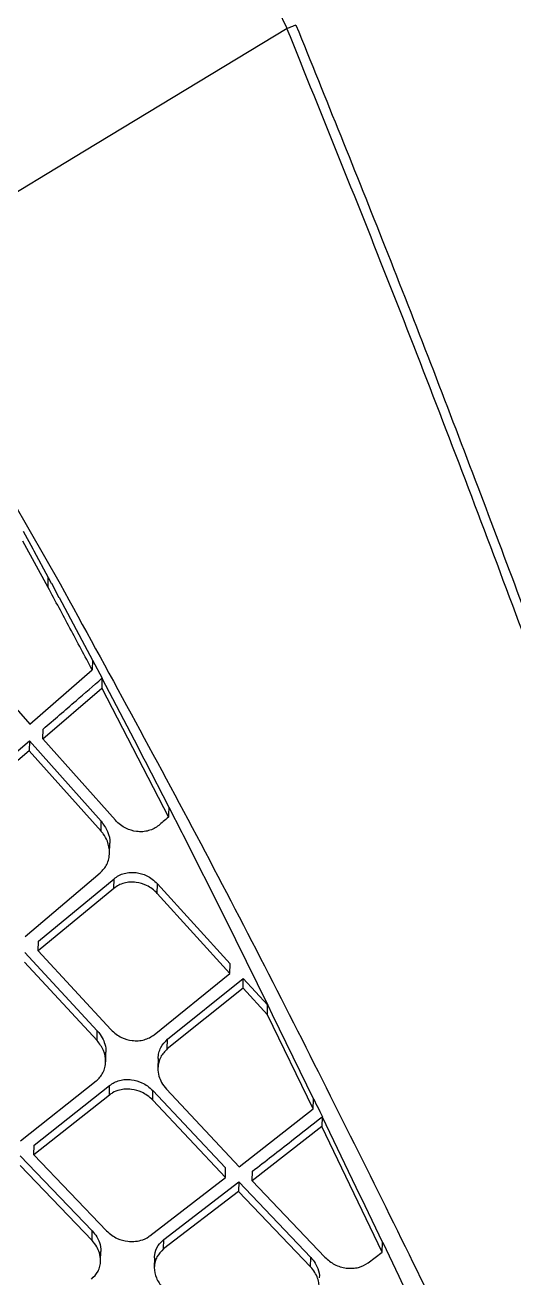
# Model space of a CAD drawing. Extents: x 939 to 1039, y 781 to 934.
# Drawn here: x 968.189 to 968.985, y 881.193 to 883.237 of the extents above; entities that cross this region are included whole.
import ezdxf

# ---------------------------------------------------------------- set-up
doc = ezdxf.new("R2010")
doc.units = 0
doc.header["$MEASUREMENT"] = 0
doc.layers.add('1', color=4, linetype='Continuous')

# ---------------------------------------------------------------- blocks, each defined once
blk = doc.blocks.new('Envoy')
at = {"layer": '1', "color": 3, "linetype": 'Continuous', "lineweight": 25}
for p, q in [((29.3019, 83.6567), (29.5919, 83.1512)), ((29.5723, 83.1452), (29.5312, 83.2208)), ((29.5315, 83.2372), (29.5475, 83.2079)), ((29.5475, 83.2079), (29.5493, 83.2046)), ((29.5493, 83.2046), (29.5727, 83.1614)), ((29.5723, 83.1452), (29.5727, 83.1614)), ((29.5727, 83.1614), (29.5776, 83.1523)), ((29.5777, 83.1522), (29.5901, 83.129)), ((29.5902, 83.129), (29.6318, 83.0509)), ((29.4241, 83.056), (29.5424, 82.9223)), ((29.6318, 83.0509), (29.6446, 83.0267)), ((29.6446, 83.0266), (29.6443, 83.0105)), ((29.6449, 83.0268), (29.6605, 82.9972)), ((29.5424, 82.9223), (29.6443, 83.0105)), ((29.6602, 82.997), (29.6599, 82.9809)), ((29.6602, 82.997), (29.7125, 82.8966)), ((29.5639, 82.8981), (29.6599, 82.9809)), ((29.6599, 82.9809), (29.7687, 82.7705)), ((29.5639, 82.8981), (29.5642, 82.9141)), ((29.4195, 82.7908), (29.5418, 82.8949)), ((29.5418, 82.8948), (29.5414, 82.8789)), ((29.5418, 82.8949), (29.6589, 82.7637)), ((29.6821, 82.7654), (29.5639, 82.8981)), ((29.7126, 82.8965), (29.7284, 82.8658)), ((29.5414, 82.8789), (29.4192, 82.7749)), ((29.6586, 82.7478), (29.5414, 82.8789)), ((29.7284, 82.8658), (29.7305, 82.8617)), ((29.7306, 82.8617), (29.769, 82.7866)), ((29.7694, 82.7867), (29.7904, 82.7454)), ((29.6586, 82.7478), (29.6589, 82.7637)), ((29.7904, 82.7454), (29.7921, 82.742)), ((29.7921, 82.742), (29.8599, 82.6071)), ((29.6724, 82.7118), (29.6728, 82.7277)), ((29.5348, 82.5759), (29.6574, 82.6796)), ((29.5567, 82.5682), (29.6801, 82.6701)), ((29.6797, 82.6542), (29.6801, 82.6701)), ((29.6797, 82.6542), (29.5563, 82.5524)), ((29.7503, 82.6459), (29.7506, 82.6617)), ((29.7506, 82.6617), (29.8689, 82.5311)), ((29.8686, 82.5153), (29.7503, 82.6459)), ((29.8598, 82.6071), (29.8779, 82.5707)), ((29.5563, 82.5524), (29.5566, 82.5682)), ((29.8779, 82.5707), (29.9307, 82.4637)), ((29.5342, 82.5498), (29.6526, 82.4217)), ((29.5563, 82.5524), (29.6747, 82.424)), ((29.6523, 82.406), (29.5339, 82.5341)), ((29.8686, 82.5153), (29.8689, 82.5311)), ((29.7452, 82.4156), (29.8686, 82.5153)), ((29.7671, 82.4081), (29.8904, 82.5075)), ((29.8901, 82.4917), (29.8904, 82.5075)), ((29.8904, 82.5075), (29.9305, 82.4636)), ((29.8901, 82.4917), (29.7667, 82.3924)), ((29.9299, 82.4481), (29.8901, 82.4917)), ((29.9299, 82.4481), (29.9302, 82.4638)), ((29.9304, 82.4636), (29.9378, 82.4485)), ((30.0046, 82.2948), (29.9299, 82.4481)), ((29.9378, 82.4485), (30.0049, 82.3106)), ((29.6523, 82.406), (29.6526, 82.4217)), ((29.7667, 82.3924), (29.7671, 82.4081)), ((29.6662, 82.3713), (29.6665, 82.387)), ((29.7517, 82.3768), (29.7514, 82.3611)), ((29.5275, 82.2425), (29.6508, 82.3401)), ((29.5494, 82.2354), (29.6727, 82.3328)), ((29.6723, 82.3171), (29.6727, 82.3328)), ((29.7429, 82.3088), (29.7432, 82.3244)), ((29.7432, 82.3244), (29.8616, 82.1984)), ((29.7653, 82.3265), (29.8837, 82.2002)), ((29.6723, 82.3171), (29.549, 82.2198)), ((29.8613, 82.1828), (29.7429, 82.3088)), ((30.0046, 82.2948), (30.0049, 82.3105)), ((30.0053, 82.3107), (30.0106, 82.2997)), ((30.0107, 82.2997), (30.0152, 82.2904)), ((29.8837, 82.2002), (30.0046, 82.2948)), ((30.0153, 82.2904), (30.0195, 82.2817)), ((30.019, 82.2815), (30.0186, 82.2658)), ((30.019, 82.2815), (30.0801, 82.1543)), ((30.0186, 82.2658), (29.9052, 82.1774)), ((30.117, 82.0609), (30.0186, 82.2658)), ((29.527, 82.2178), (29.6443, 82.0954)), ((29.549, 82.2198), (29.5494, 82.2354)), ((29.549, 82.2198), (29.6675, 82.0959)), ((29.644, 82.0799), (29.5266, 82.2023)), ((29.8613, 82.1828), (29.8616, 82.1984)), ((29.738, 82.0876), (29.8613, 82.1828)), ((29.9052, 82.1774), (29.9055, 82.193)), ((29.9052, 82.1774), (30.0236, 82.0526)), ((29.8828, 82.16), (29.7607, 82.0661)), ((29.7611, 82.0816), (29.8831, 82.1756)), ((29.8831, 82.1756), (29.8828, 82.16)), ((30.0001, 82.0368), (29.8828, 82.16)), ((29.8831, 82.1756), (30.0005, 82.0523)), ((30.0801, 82.1542), (30.0824, 82.1495)), ((30.0824, 82.1495), (30.1173, 82.0765)), ((29.644, 82.0799), (29.6443, 82.0954)), ((29.7607, 82.0661), (29.7611, 82.0816)), ((30.117, 82.0609), (30.1173, 82.0765)), ((30.1177, 82.0766), (30.1438, 82.0215)), ((29.6579, 82.0465), (29.6582, 82.062)), ((30.0942, 82.0436), (30.117, 82.0609)), ((29.7458, 82.0514), (29.7454, 82.0361)), ((30.0001, 82.0368), (30.0005, 82.0523)), ((30.1439, 82.0216), (30.1616, 81.9841))]:
    blk.add_line(p, q, dxfattribs=at)
at = {"layer": '1', "color": 3, "linetype": 'Continuous', "lineweight": 25, "flags": 128}
blk.add_lwpolyline([(29.9618, 84.0568), (29.6319, 83.8567), (29.3019, 83.6567)], dxfattribs=at)
at = {"layer": '1', "color": 3, "linetype": 'Continuous', "lineweight": 25}
for points, knots in [([(29.4352, 84.5508), (29.4932, 84.5287), (29.6094, 84.4843), (29.7575, 84.3684), (29.881, 84.226), (29.9348, 84.1134), (29.9618, 84.0568)], [0, 0, 0, 0, 0.248317, 0.497925, 0.747765, 1, 1, 1, 1]), ([(31.3257, 80.2408), (31.3088, 80.2899), (31.2749, 80.3882), (31.2181, 80.5525), (31.1547, 80.7323), (31.0851, 80.9304), (31.0125, 81.1484), (30.9318, 81.3843), (30.8509, 81.6332), (30.7465, 81.9419), (30.6192, 82.3138), (30.4658, 82.747), (30.3052, 83.1837), (30.138, 83.6209), (30.0205, 83.9115), (29.9617, 84.0567)], [0, 0, 0, 0, 0.062561, 0.125095, 0.187382, 0.249789, 0.312754, 0.37631, 0.439124, 0.501607, 0.601699, 0.701611, 0.80118, 0.900668, 1, 1, 1, 1]), ([(29.9763, 84.0625), (29.9738, 84.0615), (29.969, 84.0596), (29.9642, 84.0577), (29.9618, 84.0568)], [0, 0, 0, 0, 0.499969, 1, 1, 1, 1]), ([(29.9763, 84.0625), (30.025, 83.9421), (30.125, 83.695), (30.2668, 83.3265), (30.4068, 82.952), (30.5394, 82.5838), (30.6657, 82.2227), (30.7625, 81.9397), (30.8337, 81.7292), (30.8822, 81.584), (30.9293, 81.4418), (30.9745, 81.3046), (31.0182, 81.1744), (31.0596, 81.0493), (31.0976, 80.9302), (31.1342, 80.8181), (31.1673, 80.719), (31.1964, 80.6324), (31.223, 80.5506), (31.2478, 80.4735), (31.2751, 80.392), (31.3043, 80.315), (31.3194, 80.264), (31.3262, 80.2408)], [0, 0, 0, 0, 0.0822493, 0.1687255, 0.250938, 0.3378376, 0.4212263, 0.5014382, 0.5381377, 0.5739567, 0.6089229, 0.6458178, 0.681064, 0.7142761, 0.7512942, 0.7863274, 0.8186498, 0.8482379, 0.8750602, 0.9061502, 0.9343206, 0.9701262, 1, 1, 1, 1]), ([(29.6443, 83.0105), (29.6322, 83.0332), (29.6084, 83.0782), (29.5843, 83.1231), (29.5723, 83.1452)], [0, 0, 0, 0, 0.506601, 1, 1, 1, 1]), ([(29.5919, 83.1512), (29.6692, 83.0098), (29.8242, 82.7265), (30.0396, 82.3039), (30.2428, 81.8906), (30.4109, 81.535), (30.5481, 81.2384), (30.6574, 80.9983), (30.7593, 80.7723), (30.8535, 80.5625), (30.9406, 80.3683), (30.991, 80.2577), (31.0161, 80.2025)], [0, 0, 0, 0, 0.1280882, 0.256805, 0.38361, 0.5088306, 0.5930088, 0.6749207, 0.7545367, 0.8369036, 0.9186292, 1, 1, 1, 1]), ([(29.5642, 82.9141), (29.5821, 82.9295), (29.6141, 82.957), (29.6461, 82.9848), (29.6602, 82.997)], [0, 0, 0, 0, 0.56, 1, 1, 1, 1]), ([(29.7687, 82.7705), (29.7658, 82.7681), (29.7604, 82.7636), (29.7551, 82.7591), (29.7527, 82.7571)], [0, 0, 0, 0, 0.545327, 1, 1, 1, 1]), ([(29.769, 82.7865), (29.769, 82.7835), (29.7688, 82.7782), (29.7687, 82.7729), (29.7687, 82.7705)], [0, 0, 0, 0, 0.56004, 1, 1, 1, 1]), ([(29.6589, 82.7637), (29.6628, 82.7583), (29.6704, 82.7475), (29.6735, 82.7343), (29.6727, 82.7279), (29.6727, 82.7277)], [0, 0, 0, 0, 0.493494, 0.982386, 1, 1, 1, 1]), ([(29.7527, 82.7571), (29.7502, 82.7552), (29.7452, 82.7516), (29.7362, 82.7481), (29.7266, 82.7464), (29.7138, 82.7468), (29.7013, 82.7508), (29.6898, 82.7577), (29.6848, 82.7627), (29.6821, 82.7654)], [0, 0, 0, 0, 0.123182, 0.247322, 0.372971, 0.50058, 0.728469, 0.858816, 1, 1, 1, 1]), ([(29.6574, 82.6796), (29.6614, 82.6839), (29.6677, 82.6906), (29.6716, 82.7025), (29.6732, 82.7153), (29.6704, 82.7297), (29.6642, 82.7409), (29.6601, 82.7461), (29.6587, 82.7476), (29.6586, 82.7478)], [0, 0, 0, 0, 0.234291, 0.36323, 0.500035, 0.749302, 0.925278, 0.990846, 1, 1, 1, 1]), ([(29.68, 82.6701), (29.6825, 82.6719), (29.6875, 82.6756), (29.6965, 82.679), (29.7061, 82.6806), (29.7187, 82.6803), (29.7312, 82.6764), (29.7427, 82.6695), (29.7479, 82.6644), (29.7506, 82.6618)], [0, 0, 0, 0, 0.123518, 0.247496, 0.372437, 0.498784, 0.724789, 0.856309, 1, 1, 1, 1]), ([(29.7503, 82.6459), (29.7476, 82.6485), (29.7424, 82.6536), (29.7309, 82.6605), (29.7184, 82.6644), (29.7058, 82.6647), (29.6962, 82.6631), (29.6872, 82.6597), (29.6822, 82.6561), (29.6797, 82.6542)], [0, 0, 0, 0, 0.143827, 0.275335, 0.500999, 0.626457, 0.751829, 0.876197, 1, 1, 1, 1]), ([(29.6526, 82.4217), (29.6556, 82.418), (29.6609, 82.4115), (29.6653, 82.3997), (29.6671, 82.3915), (29.6665, 82.3871), (29.6665, 82.387)], [0, 0, 0, 0, 0.354769, 0.638079, 0.988887, 1, 1, 1, 1]), ([(29.6747, 82.424), (29.6774, 82.4214), (29.6826, 82.4164), (29.6941, 82.4097), (29.7067, 82.4059), (29.7193, 82.4055), (29.729, 82.4071), (29.7378, 82.4104), (29.7428, 82.4139), (29.7452, 82.4156)], [0, 0, 0, 0, 0.14405, 0.275435, 0.499558, 0.628812, 0.755071, 0.878674, 1, 1, 1, 1]), ([(29.6508, 82.3401), (29.655, 82.3443), (29.6613, 82.3507), (29.6653, 82.3622), (29.6669, 82.3744), (29.6641, 82.3904), (29.6562, 82.4008), (29.6523, 82.406)], [0, 0, 0, 0, 0.238362, 0.366512, 0.500556, 0.749834, 1, 1, 1, 1]), ([(29.7518, 82.3768), (29.752, 82.38), (29.7526, 82.3862), (29.7568, 82.3975), (29.763, 82.4039), (29.7671, 82.4081)], [0, 0, 0, 0, 0.266159, 0.525653, 1, 1, 1, 1]), ([(29.7667, 82.3924), (29.7626, 82.3882), (29.7563, 82.3818), (29.7523, 82.3703), (29.7509, 82.3599), (29.7524, 82.3486), (29.757, 82.3368), (29.7623, 82.3302), (29.7653, 82.3265)], [0, 0, 0, 0, 0.236412, 0.364743, 0.49972, 0.67407, 0.818209, 1, 1, 1, 1]), ([(29.6727, 82.3328), (29.6751, 82.3345), (29.6801, 82.338), (29.6889, 82.3412), (29.6985, 82.3428), (29.711, 82.3424), (29.7234, 82.3387), (29.7351, 82.3321), (29.7404, 82.3271), (29.7432, 82.3244)], [0, 0, 0, 0, 0.121687, 0.245207, 0.370868, 0.498826, 0.718419, 0.851548, 1, 1, 1, 1]), ([(29.7429, 82.3088), (29.7401, 82.3114), (29.7347, 82.3165), (29.7231, 82.3231), (29.7107, 82.3267), (29.6984, 82.3271), (29.6878, 82.3254), (29.6789, 82.3221), (29.674, 82.3184), (29.6723, 82.3172)], [0, 0, 0, 0, 0.148417, 0.281549, 0.501296, 0.626935, 0.749814, 0.916089, 1, 1, 1, 1]), ([(29.9055, 82.193), (29.9267, 82.2094), (29.9645, 82.2388), (30.0023, 82.2684), (30.019, 82.2815)], [0, 0, 0, 0, 0.559999, 1, 1, 1, 1]), ([(29.6443, 82.0954), (29.6469, 82.0923), (29.6518, 82.0866), (29.6568, 82.0753), (29.6589, 82.0669), (29.6582, 82.0621), (29.6582, 82.062)], [0, 0, 0, 0, 0.312555, 0.582078, 0.990696, 1, 1, 1, 1]), ([(29.6675, 82.0959), (29.6703, 82.0933), (29.6756, 82.0884), (29.6873, 82.0819), (29.6998, 82.0784), (29.7128, 82.078), (29.7248, 82.0802), (29.7333, 82.0834), (29.7376, 82.0872), (29.738, 82.0876)], [0, 0, 0, 0, 0.148677, 0.277884, 0.503026, 0.628676, 0.77477, 0.976152, 1, 1, 1, 1]), ([(29.6429, 82.0169), (29.647, 82.0209), (29.6532, 82.0271), (29.6571, 82.038), (29.6584, 82.0482), (29.6567, 82.0591), (29.652, 82.0704), (29.6468, 82.0765), (29.644, 82.0799)], [0, 0, 0, 0, 0.241813, 0.3688, 0.499697, 0.686059, 0.827172, 1, 1, 1, 1]), ([(29.746, 82.0514), (29.746, 82.0532), (29.7461, 82.0602), (29.7505, 82.0715), (29.7577, 82.0784), (29.7611, 82.0816)], [0, 0, 0, 0, 0.149656, 0.611132, 1, 1, 1, 1]), ([(29.7607, 82.0661), (29.7566, 82.0621), (29.7504, 82.056), (29.7463, 82.0451), (29.7447, 82.0335), (29.7474, 82.0182), (29.7551, 82.0082), (29.759, 82.0032)], [0, 0, 0, 0, 0.241029, 0.368514, 0.500499, 0.749829, 1, 1, 1, 1]), ([(29.9991, 81.9739), (30.0027, 81.9773), (30.0102, 81.9846), (30.0142, 81.9977), (30.0141, 82.0093), (30.0119, 82.0187), (30.0074, 82.0282), (30.0026, 82.0339), (30.0001, 82.0368)], [0, 0, 0, 0, 0.209885, 0.445365, 0.573681, 0.708818, 0.850891, 1, 1, 1, 1]), ([(30.0005, 82.0523), (30.003, 82.0493), (30.0078, 82.0437), (30.0128, 82.0325), (30.015, 82.024), (30.0144, 82.019), (30.0143, 82.0188)], [0, 0, 0, 0, 0.303948, 0.570112, 0.987702, 1, 1, 1, 1]), ([(30.0236, 82.0526), (30.0286, 82.0483), (30.0386, 82.0397), (30.0552, 82.0348), (30.0685, 82.0343), (30.0813, 82.0361), (30.0891, 82.0406), (30.0942, 82.0436)], [0, 0, 0, 0, 0.249746, 0.499604, 0.631905, 0.759421, 1, 1, 1, 1])]:
    blk.add_open_spline(points, degree=3, knots=knots, dxfattribs=at)

msp = doc.modelspace()

# ---------------------------------------------------------------- block references
at = {"layer": '1'}
msp.add_blockref('Envoy', (938.6538, 799.1744), dxfattribs=at)

doc.saveas('drawing.dxf')
